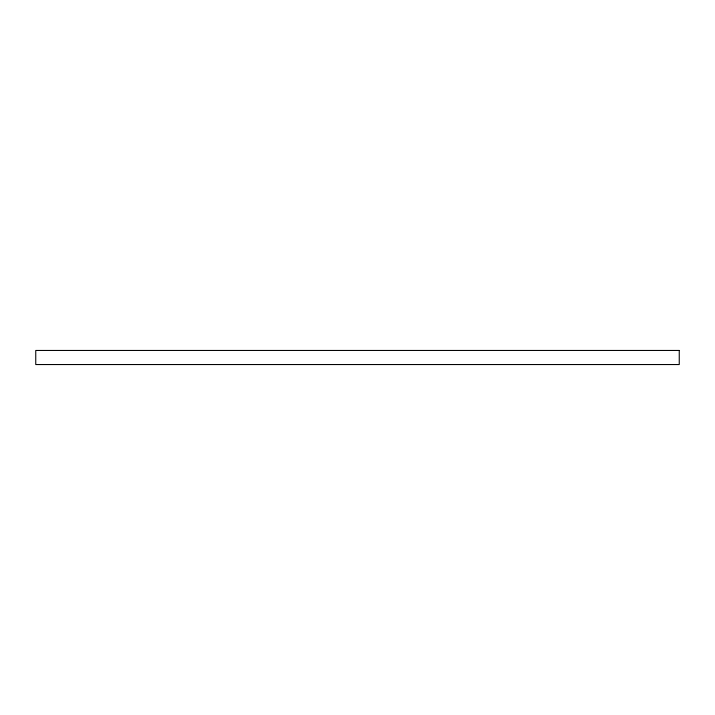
<?xml version="1.0" encoding="UTF-8"?>
<svg xmlns="http://www.w3.org/2000/svg" width="715" height="715" viewBox="0 0 715 715"><rect width="100%" height="100%" fill="white"/><g stroke="black" fill="none" stroke-linecap="round" stroke-linejoin="round"><path stroke-width="1.07" d="M679.25 350.457L35.75 350.457L35.75 364.543L679.25 364.543L679.25 350.457"/></g></svg>
